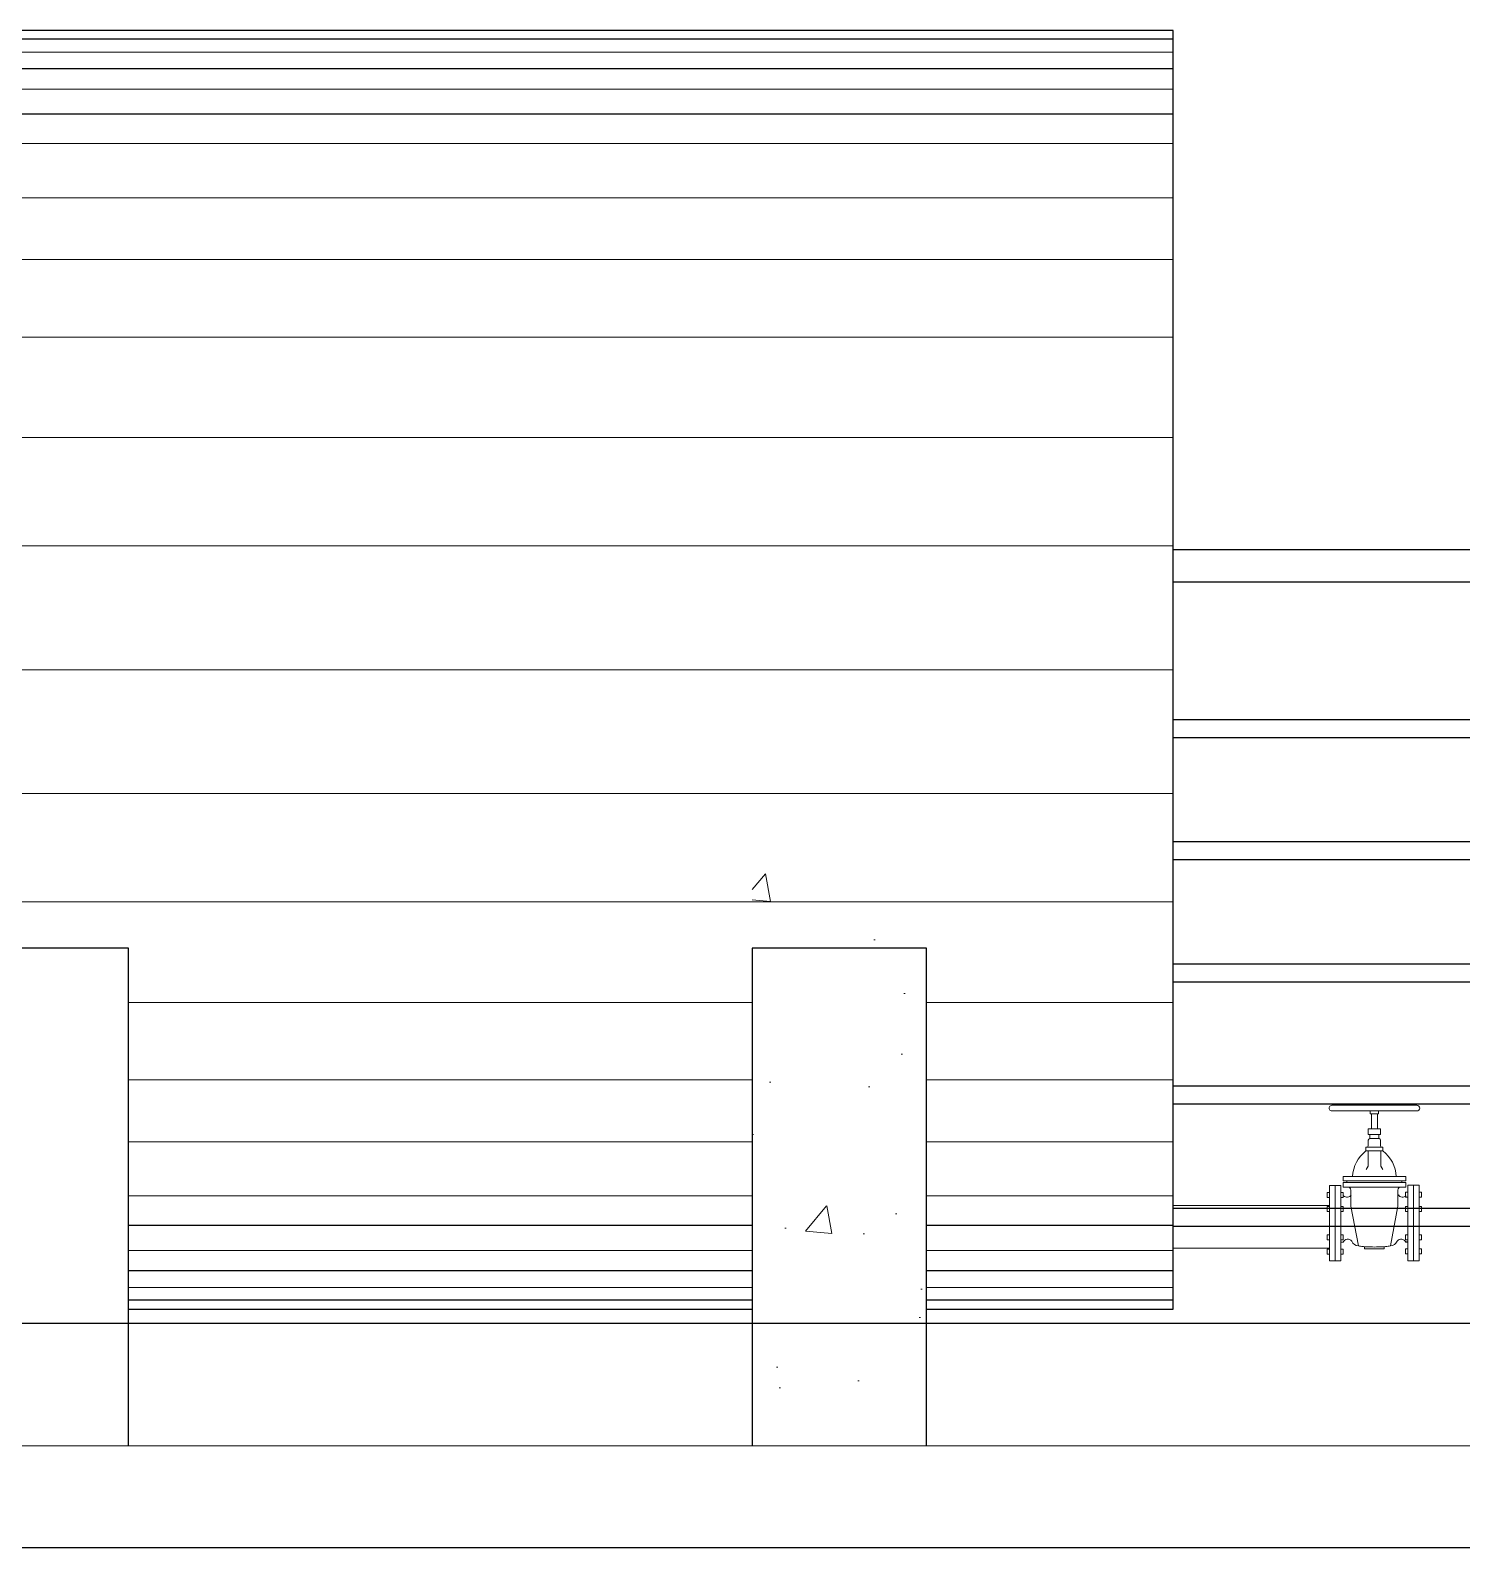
# Model space of a CAD drawing. Header units: millimetres. Extents: x 2148 to 2681, y 758 to 986.
# Drawn here: x 2466.939 to 2468.696, y 877.748 to 879.611 of the extents above; entities that cross this region are included whole.
import ezdxf

# ---------------------------------------------------------------- set-up
doc = ezdxf.new("R2010")
doc.units = ezdxf.units.MM
for name, color, linetype in [('A-Stairs', 1, 'Continuous'), ('cladding', 2, 'Continuous'), ('ELAYOUT', 4, 'Continuous')]:
    doc.layers.add(name, color=color, linetype=linetype)

msp = doc.modelspace()

# ---------------------------------------------------------------- hatches: boundary and pattern name
at = {"lineweight": 0}
h = msp.add_hatch(dxfattribs=at)
h.set_pattern_fill('AR-CONC', color=8, scale=0.054235, style=0)
h.set_pattern_definition([(50, (2459.2924, 860.42515), (0.3890046, -0.0340335), [0.040676, -0.447437]), (355, (2459.2924, 860.42515), (-0.0752515, 0.40795), [0.032541, -0.35795]), (100.4514, (2459.3248, 860.4223), (0.3137534, 0.373916), [0.034569, -0.380263]), (46.1842, (2459.2924, 860.5336), (0.578816, -0.089769), [0.061014, -0.671156]), (96.6356, (2459.3406, 860.52614), (0.506912, 0.528311), [0.051854, -0.570394]), (351.1842, (2459.2924, 860.5336), (0.506912, 0.528311), [0.048811, -0.536924]), (21, (2459.34663, 860.5065), (0.3237313, -0.2183595), [0.040676, -0.447437]), (326, (2459.34663, 860.5065), (0.1319616, 0.393284), [0.032541, -0.35795]), (71.4514, (2459.3736, 860.4883), (0.455693, 0.174924), [0.034569, -0.380263]), (37.5, (2459.29239, 860.42515), (0.0065949, 0.1805443), [0, -0.3536109, 0, -0.3633731, 0, -0.3593055]), (7.5, (2459.2924, 860.42515), (0.1426752, 0.2139084), [0, -0.207177, 0, -0.3454757, 0, -0.1369429]), (327.5, (2459.17145, 860.42515), (0.2895175, -0.0122326), [0, -0.135587, 0, -0.4230314, 0, -0.5613302]), (317.5, (2459.1172, 860.42515), (0.3162898, 0.0542917), [0, -0.176263, 0, -0.2809363, 0, -0.3986258])])
h.paths.add_polyline_path([(2468.0389293, 877.8725068), (2467.8247697, 877.8725068), (2467.8247697, 878.59337), (2468.0389293, 878.59337)])

# ---------------------------------------------------------------- linework, layer by layer
at = {"color": 1}
for p, q in [((2468.3416523, 879.6109538, -0.0000001), (2466.4465049, 879.6109538, -0.0000001)), ((2468.3416523, 878.0404497, -0.0000001), (2468.3416523, 879.6109538, -0.0000001)), ((2467.0594325, 878.0404497, -0.0000001), (2467.8247697, 878.0404497, -0.0000001)), ((2468.0389293, 878.0404497, -0.0000001), (2468.3416523, 878.0404497, -0.0000001))]:
    msp.add_line(p, q, dxfattribs=at)
at = {"color": 8, "lineweight": 0}
for p, q in [((2468.3416523, 879.5843356, -0.0000001), (2466.4251504, 879.5843356, -0.0000001)), ((2468.3416523, 879.5388598, -0.0000001), (2466.3703598, 879.5388598, -0.0000001)), ((2468.3416523, 879.4718912, -0.0000001), (2465.5291523, 879.4718912, -0.0000001)), ((2468.3416523, 879.4053715, -0.0000001), (2465.5291523, 879.4053715, -0.0000001)), ((2468.3416523, 879.3293487, -0.0000001), (2465.5291523, 879.3293487, -0.0000001)), ((2468.3416523, 879.23432, -0.0000001), (2465.5291523, 879.23432, -0.0000001)), ((2468.3416523, 879.1107845, -0.0000001), (2465.5291523, 879.1107845, -0.0000001)), ((2468.3416523, 878.9777461, -0.0000001), (2465.5291523, 878.9777461, -0.0000001)), ((2468.3416523, 878.8257017, -0.0000001), (2465.5291523, 878.8257017, -0.0000001)), ((2468.3416523, 878.6736573, -0.0000001), (2465.5291523, 878.6736573, -0.0000001)), ((2468.3416523, 878.5406189, -0.0000001), (2465.5291523, 878.5406189, -0.0000001)), ((2467.8247697, 878.4170835, -0.0000001), (2467.0594325, 878.4170835, -0.0000001)), ((2468.3416523, 878.4170835, -0.0000001), (2468.0389293, 878.4170835, -0.0000001)), ((2467.8247697, 878.3220547, -0.0000001), (2467.0594325, 878.3220547, -0.0000001)), ((2468.3416523, 878.3220547, -0.0000001), (2468.0389293, 878.3220547, -0.0000001)), ((2468.6409177, 878.2838182, -0.0000001), (2468.5366074, 878.2838182, -0.0000001)), ((2468.6409177, 878.2907723, -0.0000001), (2468.5366075, 878.2907723, -0.0000001)), ((2468.5835786, 878.2838182, -0.0000001), (2468.5835786, 878.2801094, -0.0000001)), ((2468.5939465, 878.2801094, -0.0000001), (2468.5835786, 878.2801094, -0.0000001)), ((2468.5924713, 878.2926267, -0.0000001), (2468.5850537, 878.2926267, -0.0000001)), ((2468.5850537, 878.2926267, -0.0000001), (2468.5850537, 878.2907723, -0.0000001)), ((2468.5850537, 878.2801094, -0.0000001), (2468.5850537, 878.2618416, -0.0000001)), ((2468.5924713, 878.2926267, -0.0000001), (2468.5924713, 878.2907723, -0.0000001)), ((2468.5924713, 878.2801094, -0.0000001), (2468.5924713, 878.2618416, -0.0000001)), ((2468.5939465, 878.2838182, -0.0000001), (2468.5939465, 878.2801094, -0.0000001)), ((2468.5962788, 878.2618416, -0.0000001), (2468.5812462, 878.2618416, -0.0000001)), ((2468.5812462, 878.2618416, -0.0000001), (2468.5812462, 878.2548876, -0.0000001)), ((2468.5962788, 878.2618416, -0.0000001), (2468.5962788, 878.2548876, -0.0000001)), ((2467.8247697, 878.246032, -0.0000001), (2467.0594325, 878.246032, -0.0000001)), ((2468.3416523, 878.246032, -0.0000001), (2468.0389293, 878.246032, -0.0000001)), ((2468.5962788, 878.2548876, -0.0000001), (2468.5812462, 878.2548876, -0.0000001)), ((2468.5812462, 878.2480575, -0.0000001), (2468.5812462, 878.2412296, -0.0000001)), ((2468.5831006, 878.249912, -0.0000001), (2468.5887625, 878.249912, -0.0000001)), ((2468.5832964, 878.2548876, -0.0000001), (2468.5832964, 878.249912, -0.0000001)), ((2468.5944244, 878.249912, -0.0000001), (2468.5887625, 878.249912, -0.0000001)), ((2468.5942287, 878.2548876, -0.0000001), (2468.5942287, 878.249912, -0.0000001)), ((2468.5962788, 878.2480575, -0.0000001), (2468.5962788, 878.2412296, -0.0000001)), ((2468.5782995, 878.2393752, -0.0000001), (2468.5887625, 878.2393752, -0.0000001)), ((2468.5782995, 878.2393752, -0.0000001), (2468.5782995, 878.2347392, -0.0000001)), ((2468.5782995, 878.2347392, -0.0000001), (2468.5887625, 878.2347392, -0.0000001)), ((2468.5809549, 878.2347392, -0.0000001), (2468.5809549, 878.2158187, -0.0000001)), ((2468.5992256, 878.2393752, -0.0000001), (2468.5887625, 878.2393752, -0.0000001)), ((2468.5992256, 878.2347392, -0.0000001), (2468.5887625, 878.2347392, -0.0000001)), ((2468.5965702, 878.2347392, -0.0000001), (2468.5965702, 878.2158187, -0.0000001)), ((2468.5992256, 878.2393752, -0.0000001), (2468.5992256, 878.2347392, -0.0000001)), ((2468.5809549, 878.2158187, -0.0000001), (2468.5784844, 878.2117627, -0.0000001)), ((2468.5965702, 878.2158187, -0.0000001), (2468.5990407, 878.2117627, -0.0000001)), ((2468.533727, 878.1923278, -0.0000001), (2468.547635, 878.1923278, -0.0000001)), ((2468.533727, 878.1923278, -0.0000001), (2468.533727, 878.0996076, -0.0000001)), ((2468.540681, 878.1923278, -0.0000001), (2468.540681, 878.0996076, -0.0000001)), ((2468.547635, 878.1923278, -0.0000001), (2468.547635, 878.0996076, -0.0000001)), ((2468.5502837, 878.1978528, -0.0000001), (2468.5502837, 878.203416, -0.0000001)), ((2468.6272414, 878.203416, -0.0000001), (2468.5502837, 878.203416, -0.0000001)), ((2468.6272414, 878.1978528, -0.0000001), (2468.5502837, 878.1978528, -0.0000001)), ((2468.5502837, 878.1903411, -0.0000001), (2468.5502837, 878.1959043, -0.0000001)), ((2468.6272414, 878.1959043, -0.0000001), (2468.5502837, 878.1959043, -0.0000001)), ((2468.6272414, 878.1903411, -0.0000001), (2468.5502837, 878.1903411, -0.0000001)), ((2468.5550197, 878.1959043, -0.0000001), (2468.5550197, 878.1978528, -0.0000001)), ((2468.6225054, 878.1959043, -0.0000001), (2468.6225054, 878.1978528, -0.0000001)), ((2468.6272414, 878.1978528, -0.0000001), (2468.6272414, 878.203416, -0.0000001)), ((2468.6272414, 878.1903411, -0.0000001), (2468.6272414, 878.1959043, -0.0000001)), ((2468.6437981, 878.192525, -0.0000001), (2468.6298824, 878.192525, -0.0000001)), ((2468.6298824, 878.0997534, -0.0000001), (2468.6298824, 878.192525, -0.0000001)), ((2468.6368402, 878.0997534, -0.0000001), (2468.6368402, 878.192525, -0.0000001)), ((2468.6437981, 878.0997534, -0.0000001), (2468.6437981, 878.192525, -0.0000001)), ((2467.8247697, 878.1795122, -0.0000001), (2467.0594325, 878.1795122, -0.0000001)), ((2468.3416523, 878.1795122, -0.0000001), (2468.0389293, 878.1795122, -0.0000001)), ((2468.5309829, 878.1776492, -0.0000001), (2468.5309841, 878.1838263, -0.0000001)), ((2468.5309829, 878.1776492, -0.0000001), (2468.5309841, 878.1838263, -0.0000001)), ((2468.5309829, 878.1776492, -0.0000001), (2468.5309841, 878.1838263, -0.0000001)), ((2468.5337264, 878.1776487, -0.0000001), (2468.5309829, 878.1776492, -0.0000001)), ((2468.5337264, 878.1776487, -0.0000001), (2468.5309829, 878.1776492, -0.0000001)), ((2468.5337264, 878.1776487, -0.0000001), (2468.5309829, 878.1776492, -0.0000001)), ((2468.5337277, 878.1838258, -0.0000001), (2468.5309841, 878.1838263, -0.0000001)), ((2468.5337277, 878.1838258, -0.0000001), (2468.5309841, 878.1838263, -0.0000001)), ((2468.5337277, 878.1838258, -0.0000001), (2468.5309841, 878.1838263, -0.0000001)), ((2468.5476343, 878.1838258, -0.0000001), (2468.5503779, 878.1838263, -0.0000001)), ((2468.5476343, 878.1838258, -0.0000001), (2468.5503779, 878.1838263, -0.0000001)), ((2468.5476343, 878.1838258, -0.0000001), (2468.5503779, 878.1838263, -0.0000001)), ((2468.547635, 878.1807378, -0.0000001), (2468.547635, 878.1111976, -0.0000001)), ((2468.5476355, 878.1776487, -0.0000001), (2468.5503791, 878.1776492, -0.0000001)), ((2468.5476355, 878.1776487, -0.0000001), (2468.5503791, 878.1776492, -0.0000001)), ((2468.5476355, 878.1776487, -0.0000001), (2468.5503791, 878.1776492, -0.0000001)), ((2468.5503791, 878.1776492, -0.0000001), (2468.5503779, 878.1838263, -0.0000001)), ((2468.5503791, 878.1776492, -0.0000001), (2468.5503779, 878.1838263, -0.0000001)), ((2468.5503791, 878.1776492, -0.0000001), (2468.5503779, 878.1838263, -0.0000001)), ((2468.5598167, 878.1866323, -0.0000001), (2468.5598167, 878.167052, -0.0000001)), ((2468.6177084, 878.1866323, -0.0000001), (2468.6177084, 878.167052, -0.0000001)), ((2468.6271368, 878.1778383, -0.0000001), (2468.627138, 878.1840188, -0.0000001)), ((2468.6271368, 878.1778383, -0.0000001), (2468.627138, 878.1840188, -0.0000001)), ((2468.6271368, 878.1778383, -0.0000001), (2468.627138, 878.1840188, -0.0000001)), ((2468.6298818, 878.1778378, -0.0000001), (2468.6271368, 878.1778383, -0.0000001)), ((2468.6298818, 878.1778378, -0.0000001), (2468.6271368, 878.1778383, -0.0000001)), ((2468.6298818, 878.1778378, -0.0000001), (2468.6271368, 878.1778383, -0.0000001)), ((2468.629883, 878.1840183, -0.0000001), (2468.627138, 878.1840188, -0.0000001)), ((2468.629883, 878.1840183, -0.0000001), (2468.627138, 878.1840188, -0.0000001)), ((2468.629883, 878.1840183, -0.0000001), (2468.627138, 878.1840188, -0.0000001)), ((2468.6437974, 878.1840183, -0.0000001), (2468.6465425, 878.1840188, -0.0000001)), ((2468.6437974, 878.1840183, -0.0000001), (2468.6465425, 878.1840188, -0.0000001)), ((2468.6437974, 878.1840183, -0.0000001), (2468.6465425, 878.1840188, -0.0000001)), ((2468.6437986, 878.1778378, -0.0000001), (2468.6465437, 878.1778383, -0.0000001)), ((2468.6437986, 878.1778378, -0.0000001), (2468.6465437, 878.1778383, -0.0000001)), ((2468.6437986, 878.1778378, -0.0000001), (2468.6465437, 878.1778383, -0.0000001)), ((2468.6465437, 878.1778383, -0.0000001), (2468.6465425, 878.1840188, -0.0000001)), ((2468.6465437, 878.1778383, -0.0000001), (2468.6465425, 878.1840188, -0.0000001)), ((2468.6465437, 878.1778383, -0.0000001), (2468.6465425, 878.1840188, -0.0000001)), ((2468.3416523, 878.1676835, -0.0000001), (2468.533727, 878.1676835, -0.0000001)), ((2468.5309829, 878.1602642, -0.0000001), (2468.5309841, 878.1664413, -0.0000001)), ((2468.5309829, 878.1602642, -0.0000001), (2468.5309841, 878.1664413, -0.0000001)), ((2468.5309829, 878.1602642, -0.0000001), (2468.5309841, 878.1664413, -0.0000001)), ((2468.5337264, 878.1602636, -0.0000001), (2468.5309829, 878.1602642, -0.0000001)), ((2468.5337264, 878.1602636, -0.0000001), (2468.5309829, 878.1602642, -0.0000001)), ((2468.5337264, 878.1602636, -0.0000001), (2468.5309829, 878.1602642, -0.0000001)), ((2468.5337277, 878.1664407, -0.0000001), (2468.5309841, 878.1664413, -0.0000001)), ((2468.5337277, 878.1664407, -0.0000001), (2468.5309841, 878.1664413, -0.0000001)), ((2468.5337277, 878.1664407, -0.0000001), (2468.5309841, 878.1664413, -0.0000001)), ((2468.5476343, 878.1664407, -0.0000001), (2468.5503779, 878.1664413, -0.0000001)), ((2468.5476343, 878.1664407, -0.0000001), (2468.5503779, 878.1664413, -0.0000001)), ((2468.5476343, 878.1664407, -0.0000001), (2468.5503779, 878.1664413, -0.0000001)), ((2468.5476355, 878.1602636, -0.0000001), (2468.5503791, 878.1602642, -0.0000001)), ((2468.5476355, 878.1602636, -0.0000001), (2468.5503791, 878.1602642, -0.0000001)), ((2468.5476355, 878.1602636, -0.0000001), (2468.5503791, 878.1602642, -0.0000001)), ((2468.5503791, 878.1602642, -0.0000001), (2468.5503779, 878.1664413, -0.0000001)), ((2468.5503791, 878.1602642, -0.0000001), (2468.5503779, 878.1664413, -0.0000001)), ((2468.5503791, 878.1602642, -0.0000001), (2468.5503779, 878.1664413, -0.0000001)), ((2468.5598167, 878.167052, -0.0000001), (2468.5691422, 878.1180442, -0.0000001)), ((2468.6177084, 878.167052, -0.0000001), (2468.6083829, 878.1180442, -0.0000001)), ((2468.6298818, 878.1666247, -0.0000001), (2468.6271368, 878.1666242, -0.0000001)), ((2468.6298818, 878.1666247, -0.0000001), (2468.6271368, 878.1666242, -0.0000001)), ((2468.6298818, 878.1666247, -0.0000001), (2468.6271368, 878.1666242, -0.0000001)), ((2468.6271368, 878.1666242, -0.0000001), (2468.627138, 878.1604436, -0.0000001)), ((2468.6271368, 878.1666242, -0.0000001), (2468.627138, 878.1604436, -0.0000001)), ((2468.6271368, 878.1666242, -0.0000001), (2468.627138, 878.1604436, -0.0000001)), ((2468.629883, 878.1604442, -0.0000001), (2468.627138, 878.1604436, -0.0000001)), ((2468.629883, 878.1604442, -0.0000001), (2468.627138, 878.1604436, -0.0000001)), ((2468.629883, 878.1604442, -0.0000001), (2468.627138, 878.1604436, -0.0000001)), ((2468.6437974, 878.1604442, -0.0000001), (2468.6465425, 878.1604436, -0.0000001)), ((2468.6437974, 878.1604442, -0.0000001), (2468.6465425, 878.1604436, -0.0000001)), ((2468.6437974, 878.1604442, -0.0000001), (2468.6465425, 878.1604436, -0.0000001)), ((2468.6437986, 878.1666247, -0.0000001), (2468.6465437, 878.1666242, -0.0000001)), ((2468.6437986, 878.1666247, -0.0000001), (2468.6465437, 878.1666242, -0.0000001)), ((2468.6437986, 878.1666247, -0.0000001), (2468.6465437, 878.1666242, -0.0000001)), ((2468.6465437, 878.1666242, -0.0000001), (2468.6465425, 878.1604436, -0.0000001)), ((2468.6465437, 878.1666242, -0.0000001), (2468.6465425, 878.1604436, -0.0000001)), ((2468.6465437, 878.1666242, -0.0000001), (2468.6465425, 878.1604436, -0.0000001)), ((2468.5309829, 878.1254941, -0.0000001), (2468.5309841, 878.1316712, -0.0000001)), ((2468.5309829, 878.1254941, -0.0000001), (2468.5309841, 878.1316712, -0.0000001)), ((2468.5309829, 878.1254941, -0.0000001), (2468.5309841, 878.1316712, -0.0000001)), ((2468.5337277, 878.1316707, -0.0000001), (2468.5309841, 878.1316712, -0.0000001)), ((2468.5337277, 878.1316707, -0.0000001), (2468.5309841, 878.1316712, -0.0000001)), ((2468.5337277, 878.1316707, -0.0000001), (2468.5309841, 878.1316712, -0.0000001)), ((2468.5476343, 878.1316707, -0.0000001), (2468.5503779, 878.1316712, -0.0000001)), ((2468.5476343, 878.1316707, -0.0000001), (2468.5503779, 878.1316712, -0.0000001)), ((2468.5476343, 878.1316707, -0.0000001), (2468.5503779, 878.1316712, -0.0000001)), ((2468.5503791, 878.1254941, -0.0000001), (2468.5503779, 878.1316712, -0.0000001)), ((2468.5503791, 878.1254941, -0.0000001), (2468.5503779, 878.1316712, -0.0000001)), ((2468.5503791, 878.1254941, -0.0000001), (2468.5503779, 878.1316712, -0.0000001)), ((2468.6298818, 878.1318353, -0.0000001), (2468.6271368, 878.1318348, -0.0000001)), ((2468.6298818, 878.1318353, -0.0000001), (2468.6271368, 878.1318348, -0.0000001)), ((2468.6298818, 878.1318353, -0.0000001), (2468.6271368, 878.1318348, -0.0000001)), ((2468.6271368, 878.1318348, -0.0000001), (2468.627138, 878.1256543, -0.0000001)), ((2468.6271368, 878.1318348, -0.0000001), (2468.627138, 878.1256543, -0.0000001)), ((2468.6271368, 878.1318348, -0.0000001), (2468.627138, 878.1256543, -0.0000001)), ((2468.6437986, 878.1318353, -0.0000001), (2468.6465437, 878.1318348, -0.0000001)), ((2468.6437986, 878.1318353, -0.0000001), (2468.6465437, 878.1318348, -0.0000001)), ((2468.6437986, 878.1318353, -0.0000001), (2468.6465437, 878.1318348, -0.0000001)), ((2468.6465437, 878.1318348, -0.0000001), (2468.6465425, 878.1256543, -0.0000001)), ((2468.6465437, 878.1318348, -0.0000001), (2468.6465425, 878.1256543, -0.0000001)), ((2468.6465437, 878.1318348, -0.0000001), (2468.6465425, 878.1256543, -0.0000001)), ((2467.8247697, 878.1125436, -0.0000001), (2467.0594325, 878.1125436, -0.0000001)), ((2468.3416523, 878.1125436, -0.0000001), (2468.0389293, 878.1125436, -0.0000001)), ((2468.3416523, 878.1151333, -0.0000001), (2468.533727, 878.1151333, -0.0000001)), ((2468.5337264, 878.1254936, -0.0000001), (2468.5309829, 878.1254941, -0.0000001)), ((2468.5337264, 878.1254936, -0.0000001), (2468.5309829, 878.1254941, -0.0000001)), ((2468.5337264, 878.1254936, -0.0000001), (2468.5309829, 878.1254941, -0.0000001)), ((2468.5337264, 878.1142867, -0.0000001), (2468.5309829, 878.1142862, -0.0000001)), ((2468.5337264, 878.1142867, -0.0000001), (2468.5309829, 878.1142862, -0.0000001)), ((2468.5337264, 878.1142867, -0.0000001), (2468.5309829, 878.1142862, -0.0000001)), ((2468.5309829, 878.1142862, -0.0000001), (2468.5309841, 878.1081091, -0.0000001)), ((2468.5309829, 878.1142862, -0.0000001), (2468.5309841, 878.1081091, -0.0000001)), ((2468.5309829, 878.1142862, -0.0000001), (2468.5309841, 878.1081091, -0.0000001)), ((2468.5502837, 878.1227876, -0.0000001), (2468.547635, 878.1227876, -0.0000001)), ((2468.5476355, 878.1254936, -0.0000001), (2468.5503791, 878.1254941, -0.0000001)), ((2468.5476355, 878.1254936, -0.0000001), (2468.5503791, 878.1254941, -0.0000001)), ((2468.5476355, 878.1254936, -0.0000001), (2468.5503791, 878.1254941, -0.0000001)), ((2468.5476355, 878.1142867, -0.0000001), (2468.5503791, 878.1142862, -0.0000001)), ((2468.5476355, 878.1142867, -0.0000001), (2468.5503791, 878.1142862, -0.0000001)), ((2468.5476355, 878.1142867, -0.0000001), (2468.5503791, 878.1142862, -0.0000001)), ((2468.5503791, 878.1142862, -0.0000001), (2468.5503779, 878.1081091, -0.0000001)), ((2468.5503791, 878.1142862, -0.0000001), (2468.5503779, 878.1081091, -0.0000001)), ((2468.5503791, 878.1142862, -0.0000001), (2468.5503779, 878.1081091, -0.0000001)), ((2468.5765833, 878.1146557, -0.0000001), (2468.5765833, 878.1171349, -0.0000001)), ((2468.5765833, 878.1146557, -0.0000001), (2468.6009417, 878.1146557, -0.0000001)), ((2468.6009417, 878.1146557, -0.0000001), (2468.6009417, 878.1171349, -0.0000001)), ((2468.6298818, 878.1144407, -0.0000001), (2468.6271368, 878.1144401, -0.0000001)), ((2468.6298818, 878.1144407, -0.0000001), (2468.6271368, 878.1144401, -0.0000001)), ((2468.6298818, 878.1144407, -0.0000001), (2468.6271368, 878.1144401, -0.0000001)), ((2468.6271368, 878.1144401, -0.0000001), (2468.627138, 878.1082596, -0.0000001)), ((2468.6271368, 878.1144401, -0.0000001), (2468.627138, 878.1082596, -0.0000001)), ((2468.6271368, 878.1144401, -0.0000001), (2468.627138, 878.1082596, -0.0000001)), ((2468.629883, 878.1256548, -0.0000001), (2468.627138, 878.1256543, -0.0000001)), ((2468.629883, 878.1256548, -0.0000001), (2468.627138, 878.1256543, -0.0000001)), ((2468.629883, 878.1256548, -0.0000001), (2468.627138, 878.1256543, -0.0000001)), ((2468.6271827, 878.1230288, -0.0000001), (2468.6298824, 878.1230288, -0.0000001)), ((2468.6272414, 878.1227876, -0.0000001), (2468.6298824, 878.1227876, -0.0000001)), ((2468.6437974, 878.1256548, -0.0000001), (2468.6465425, 878.1256543, -0.0000001)), ((2468.6437974, 878.1256548, -0.0000001), (2468.6465425, 878.1256543, -0.0000001)), ((2468.6437974, 878.1256548, -0.0000001), (2468.6465425, 878.1256543, -0.0000001)), ((2468.6437986, 878.1144407, -0.0000001), (2468.6465437, 878.1144401, -0.0000001)), ((2468.6437986, 878.1144407, -0.0000001), (2468.6465437, 878.1144401, -0.0000001)), ((2468.6437986, 878.1144407, -0.0000001), (2468.6465437, 878.1144401, -0.0000001)), ((2468.6465437, 878.1144401, -0.0000001), (2468.6465425, 878.1082596, -0.0000001)), ((2468.6465437, 878.1144401, -0.0000001), (2468.6465425, 878.1082596, -0.0000001)), ((2468.6465437, 878.1144401, -0.0000001), (2468.6465425, 878.1082596, -0.0000001)), ((2468.5337277, 878.1081096, -0.0000001), (2468.5309841, 878.1081091, -0.0000001)), ((2468.5337277, 878.1081096, -0.0000001), (2468.5309841, 878.1081091, -0.0000001)), ((2468.5337277, 878.1081096, -0.0000001), (2468.5309841, 878.1081091, -0.0000001)), ((2468.533727, 878.0996076, -0.0000001), (2468.547635, 878.0996076, -0.0000001)), ((2468.5476343, 878.1081096, -0.0000001), (2468.5503779, 878.1081091, -0.0000001)), ((2468.5476343, 878.1081096, -0.0000001), (2468.5503779, 878.1081091, -0.0000001)), ((2468.5476343, 878.1081096, -0.0000001), (2468.5503779, 878.1081091, -0.0000001)), ((2468.629883, 878.1082601, -0.0000001), (2468.627138, 878.1082596, -0.0000001)), ((2468.629883, 878.1082601, -0.0000001), (2468.627138, 878.1082596, -0.0000001)), ((2468.629883, 878.1082601, -0.0000001), (2468.627138, 878.1082596, -0.0000001)), ((2468.6437981, 878.0997534, -0.0000001), (2468.6298824, 878.0997534, -0.0000001)), ((2468.6437974, 878.1082601, -0.0000001), (2468.6465425, 878.1082596, -0.0000001)), ((2468.6437974, 878.1082601, -0.0000001), (2468.6465425, 878.1082596, -0.0000001)), ((2468.6437974, 878.1082601, -0.0000001), (2468.6465425, 878.1082596, -0.0000001)), ((2467.8247697, 878.0670679, -0.0000001), (2467.0594325, 878.0670679, -0.0000001)), ((2468.3416523, 878.0670679, -0.0000001), (2468.0389293, 878.0670679, -0.0000001))]:
    msp.add_line(p, q, dxfattribs=at)
at = {"color": 8}
for p, q in [((2468.3416523, 879.6000497, -0.0000001), (2466.4384414, 879.6000497, -0.0000001)), ((2468.3416523, 879.5637869, -0.0000001), (2466.4040884, 879.5637869, -0.0000001)), ((2468.3416523, 879.5081681, -0.0000001), (2466.2992568, 879.5081681, -0.0000001)), ((2467.8247697, 878.1432354, -0.0000001), (2467.0594325, 878.1432354, -0.0000001)), ((2468.3416523, 878.1432354, -0.0000001), (2468.0389293, 878.1432354, -0.0000001)), ((2467.8247697, 878.0876166, -0.0000001), (2467.0594325, 878.0876166, -0.0000001)), ((2468.3416523, 878.0876166, -0.0000001), (2468.0389293, 878.0876166, -0.0000001)), ((2467.8247697, 878.0513538, -0.0000001), (2467.0594325, 878.0513538, -0.0000001)), ((2468.3416523, 878.0513538, -0.0000001), (2468.0389293, 878.0513538, -0.0000001))]:
    msp.add_line(p, q, dxfattribs=at)
at = {"color": 255}
for p, q in [((2467.0594325, 878.483565, -0.0000001), (2466.8452729, 878.483565, -0.0000001)), ((2467.0594325, 877.8725068, -0.0000001), (2467.0594325, 878.483565, -0.0000001)), ((2468.0389293, 878.483565, -0.0000001), (2467.8247697, 878.483565, -0.0000001)), ((2467.8247697, 878.483565, -0.0000001), (2467.8247697, 877.8725068, -0.0000001)), ((2468.0389293, 877.8725068, -0.0000001), (2468.0389293, 878.483565, -0.0000001))]:
    msp.add_line(p, q, dxfattribs=at)
at = {"color": 8, "lineweight": 0, "elevation": -0.0000001}
for points in [[(2468.5691422, 878.1180442, 0.017166331), (2468.5717824, 878.1176188, 0.018313646), (2468.5788321, 878.1169911, 0.01304577), (2468.5887625, 878.116732)], [(2468.6083829, 878.1180442, -0.017166331), (2468.6057427, 878.1176188, -0.018313646), (2468.598693, 878.1169911, -0.01304577), (2468.5887625, 878.116732)]]:
    msp.add_lwpolyline(points, format="xyb", dxfattribs=at)
at = {"color": 8, "lineweight": 0}
for centre, radius, start, end in [((2468.5366074, 878.2872953, -0.0000001), 0.003477, 89.9987923, 270), ((2468.6409177, 878.2872953, -0.0000001), 0.003477, 270, 90), ((2468.5831006, 878.2480575, -0.0000001), 0.0018544, 90, 180), ((2468.5944244, 878.2480575, -0.0000001), 0.0018544, 0, 90), ((2468.6047574, 878.2008963, -0.0000001), 0.0429577, 128.0177434, 176.6373645), ((2468.5793918, 878.2412296, -0.0000001), 0.0018544, 270, 0), ((2468.5981333, 878.2412296, -0.0000001), 0.0018544, 180, 270), ((2468.5727677, 878.2008963, -0.0000001), 0.0429577, 3.3626355, 51.9822566), ((2468.5561079, 878.1866323, -0.0000001), 0.0037088, 0, 90), ((2468.6214172, 878.1866323, -0.0000001), 0.0037088, 90, 180), ((2468.5551159, 878.184084, -0.0000001), 0.0062483, 226.5210461, 326.8896551), ((2468.6234749, 878.184084, -0.0000001), 0.0062483, 213.1103449, 313.4789539), ((2468.5559454, 878.1198965, -0.0000001), 0.0063572, 39.0566808, 152.9488612), ((2468.5697766, 878.1276918, -0.0000001), 0.0096685, 203.0773055, 266.2378018), ((2468.6077485, 878.1276918, -0.0000001), 0.0096685, 273.7621982, 336.9226945), ((2468.6215797, 878.1198965, -0.0000001), 0.0063572, 27.0511388, 140.9433192)]:
    msp.add_arc(centre, radius, start, end, dxfattribs=at)
at = {"layer": 'A-Stairs'}
for p, q in [((2468.3416523, 878.9735392, 0), (2470.4107723, 878.9736127, 0)), ((2468.3416523, 878.9335397, 0), (2470.3925496, 878.9336127, 0)), ((2468.3416523, 878.7645612, 0), (2470.3910699, 878.7646341, 0)), ((2468.3416523, 878.7425184, 0), (2470.3910699, 878.7425913, 0)), ((2468.3416523, 878.6145612, 0), (2470.3910699, 878.6146341, 0)), ((2468.3416523, 878.5925184, 0), (2470.3910699, 878.5925913, 0)), ((2468.3416523, 878.4645612, 0), (2470.3910699, 878.4646341, 0)), ((2468.3416523, 878.4425184, 0), (2470.3910699, 878.4425913, 0)), ((2468.3416523, 878.3145612, 0), (2470.3910699, 878.3146341, 0)), ((2468.3416523, 878.2925184, 0), (2470.3910699, 878.2925913, 0)), ((2468.3416523, 878.1645612, 0), (2470.3910699, 878.1646341, 0)), ((2468.3416523, 878.1425184, 0), (2470.3910699, 878.1425913, 0))]:
    msp.add_line(p, q, dxfattribs=at)
at = {"layer": 'A-Stairs', "ltscale": 10}
msp.add_line((2470.2981711, 878.0228541, 0), (2461.0347615, 878.0225178, 0), dxfattribs=at)
at = {"layer": 'cladding'}
msp.add_line((2460.5832027, 877.7475068, 0), (2470.4981711, 877.7478541, 0), dxfattribs=at)
at = {"layer": 'ELAYOUT', "ltscale": 10}
msp.add_line((2460.7332027, 877.8725068, 0), (2470.2981711, 877.8728541, 0), dxfattribs=at)

doc.saveas('drawing.dxf')
